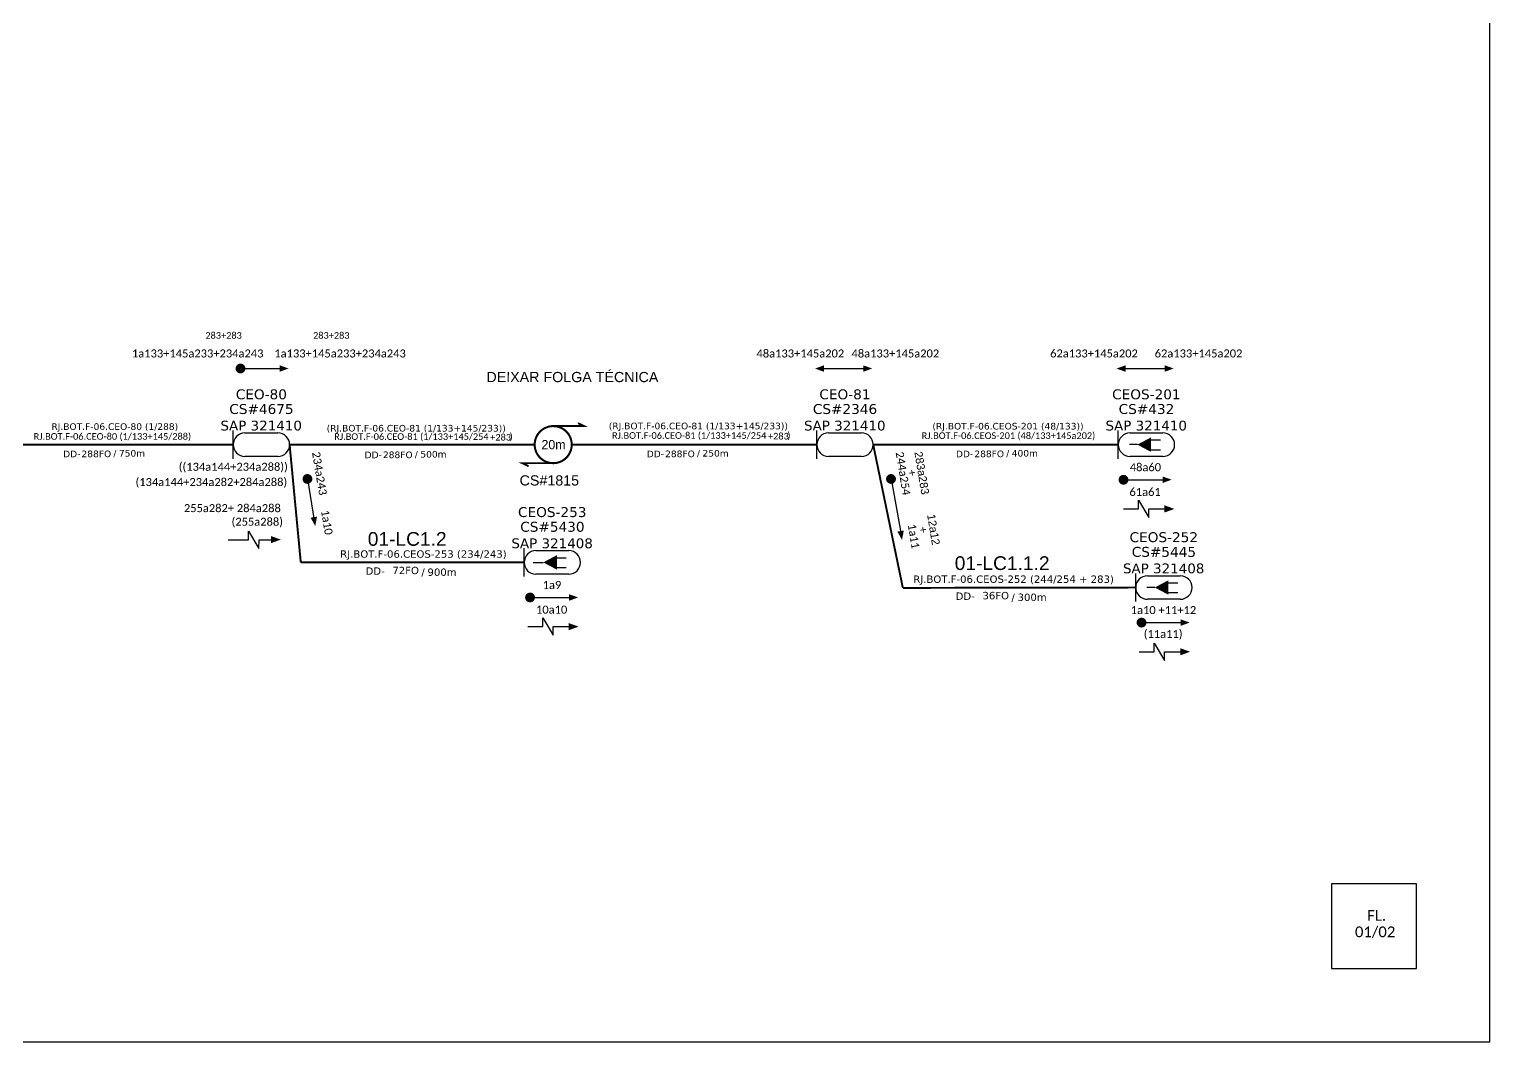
# Model space of a CAD drawing. Extents: x -4 to 1788, y 1 to 595.
# Drawn here: x 429 to 837.2, y 1.3 to 284.3 of the extents above; entities that cross this region are included whole.
import ezdxf
from ezdxf.enums import TextEntityAlignment as Align

# ---------------------------------------------------------------- set-up
doc = ezdxf.new("R2010")
doc.units = 0
doc.linetypes.add('ARILSUPP', pattern=[2.98, 1.42, -0.71, 0.14, -0.71])
for name, color, linetype in [('20.4-CEOS', 1, 'Continuous'), ('20.5-CABO AÉREO', 1, 'Continuous'), ('CEO', 1, 'Continuous'), ('LC1', 3, 'Continuous'), ('SETA', 7, 'Continuous')]:
    doc.layers.add(name, color=color, linetype=linetype)
doc.layers.add('40.1-ETIQUETAS', color=1, linetype='Continuous', lineweight=20)
doc.styles.add('ARIAL', font='arial.ttf')
doc.styles.add('siredit', font='verdana.ttf')
doc.styles.add('WMF-Calibri0', font='calibri.ttf')

# ---------------------------------------------------------------- blocks, each defined once
blk = doc.blocks.new('ETIQUETA_RS5F')
at = {"layer": '40.1-ETIQUETAS', "color": 0, "style": 'siredit'}
blk.add_text('/', height=1.5, dxfattribs=at).set_placement((1.58, -1.95), align=Align.MIDDLE_RIGHT)
for tag, p in [('ETIQUETA_R_PRIMARIA', (1.21, 4.1)), ('ETIQUETA_R_SECUNDARIA', (1.21, 2.1)), ('F_ATIVAS/F_MORTAS', (1.14, -4.24))]:
    blk.add_attdef(tag, text='', height=1.5, dxfattribs=at).set_placement(p, align=Align.MIDDLE_CENTER)
for tag, p in [('TIPO_CABO', (-6.58, -2.12)), ('CAP_CABO', (0.4, -2.09))]:
    blk.add_attdef(tag, text='', height=1.5, dxfattribs=at).set_placement(p, align=Align.MIDDLE_RIGHT)
blk.add_attdef('METROS', text='', height=1.5, dxfattribs=at).set_placement((2.14, -1.95), align=Align.MIDDLE_LEFT)
for tag, p in [('FUSÃO_1', (0.85, -8.39)), ('FUSÃO_2', (0.85, -10.6)), ('FUSÃO_3', (0.85, -12.93)), ('FUSÃO_4', (0.85, -15.14)), ('FUSÃO_5', (0.85, -17.16))]:
    blk.add_attdef(tag, text='', height=1.5, dxfattribs=at).set_placement(p, align=Align.CENTER)

msp = doc.modelspace()

# ---------------------------------------------------------------- linework, layer by layer
for p, q in [((837.17, 1.26), (837.17, 595.26)), ((-3.83, 1.26), (837.17, 1.26))]:
    msp.add_line(p, q)
at = {"color": 0, "const_width": 1.37}
for points in [[(487.32, 189.47, 1), (488.69, 189.48, 1)], [(506.61, 159.28, 1), (506.83, 157.93, 1)], [(669.71, 159.28, 1), (669.93, 157.93, 1)]]:
    msp.add_lwpolyline(points, format="xyb", close=True, dxfattribs=at)
at = {"color": 0}
for points in [[(488.01, 189.48), (498.94, 189.48)], [(651.11, 189.48), (662.04, 189.48)], [(490.29, 141.63), (490.29, 144.05), (493.18, 139.21), (493.19, 141.63)]]:
    msp.add_lwpolyline(points, dxfattribs=at)
at = {"color": 7}
for points in [[(735.36, 189.48), (746.29, 189.48)], [(734.79, 158.39), (745.73, 158.39)], [(738.98, 150.23), (738.98, 152.66), (741.88, 147.81), (741.88, 150.23)], [(568.93, 125.47), (579.86, 125.47)], [(572.47, 117.32), (572.47, 119.74), (575.37, 114.9), (575.37, 117.32)], [(739.84, 118.45), (750.78, 118.45)]]:
    msp.add_lwpolyline(points, dxfattribs=at)
at = {"color": 5, "const_width": 0.575}
msp.add_lwpolyline([(575.41, 173.38, 1.000012), (575.41, 163.02, 0.999978)], format="xyb", close=True, dxfattribs=at)
at = {"color": 5, "const_width": 0.539}
for points in [[(575.41, 173.38), (584.04, 173.38), (582.32, 174.24)], [(575.41, 163.02), (566.78, 163.02), (568.51, 162.16)]]:
    msp.add_lwpolyline(points, dxfattribs=at)
at = {"color": 7, "const_width": 1.37}
for points in [[(734.11, 158.38, 1), (735.48, 158.39, 1)], [(568.25, 125.47, 1), (569.62, 125.47, 1)], [(739.16, 118.44, 1), (740.53, 118.45, 1)]]:
    msp.add_lwpolyline(points, format="xyb", close=True, dxfattribs=at)
at = {"color": 5}
msp.add_lwpolyline([(743.38, 110.3), (743.38, 112.72), (746.28, 107.88), (746.28, 110.3)], dxfattribs=at)
at = {"color": 0}
msp.add_lwpolyline([(816.67, 45.46), (792.97, 45.46), (792.97, 21.75), (816.67, 21.75)], close=True, dxfattribs=at)
at = {"layer": '20.4-CEOS', "color": 5}
for p, q in [((489.26, 171.48), (498.46, 171.48)), ((652.36, 171.48), (661.56, 171.48)), ((498.46, 164.92), (489.26, 164.92)), ((661.56, 164.92), (652.36, 164.92)), ((741.48, 131.54), (750.68, 131.54)), ((750.68, 124.99), (741.48, 124.99))]:
    msp.add_line(p, q, dxfattribs=at)
at = {"layer": '20.4-CEOS', "color": 7}
for p, q in [((736.62, 171.48), (745.81, 171.48)), ((745.81, 164.92), (736.62, 164.92))]:
    msp.add_line(p, q, dxfattribs=at)
at = {"layer": '20.4-CEOS', "color": 8}
for p, q in [((570.57, 138.56), (579.77, 138.56)), ((579.77, 132.01), (570.57, 132.01))]:
    msp.add_line(p, q, dxfattribs=at)
at = {"layer": '20.4-CEOS', "color": 5}
for points in [[(485.98, 164.25), (485.98, 172.15)], [(649.09, 164.25), (649.09, 172.15)], [(738.2, 124.31), (738.2, 132.22)], [(743.54, 128.26), (741.33, 128.26)], [(747.17, 129.56), (749.96, 129.56)], [(747.17, 126.84), (749.96, 126.84)]]:
    msp.add_lwpolyline(points, dxfattribs=at)
at = {"layer": '20.4-CEOS', "color": 7}
for points in [[(733.34, 164.25), (733.34, 172.15)], [(738.67, 168.2), (736.46, 168.2)], [(742.3, 169.5), (745.1, 169.5)], [(742.3, 166.77), (745.1, 166.77)]]:
    msp.add_lwpolyline(points, dxfattribs=at)
msp.add_lwpolyline([(738.67, 168.2, 0, 4.05, 0), (742.47, 168.2, 4.05, 4.05, 0)], format="xyseb", dxfattribs=at)
at = {"layer": '20.4-CEOS', "color": 8}
for points in [[(567.29, 131.33), (567.29, 139.24)], [(569.84, 135.28), (572.63, 135.28)], [(576.26, 136.59), (579.05, 136.59)], [(576.26, 133.86), (579.05, 133.86)]]:
    msp.add_lwpolyline(points, dxfattribs=at)
msp.add_lwpolyline([(572.63, 135.28, 0, 4.05, 0), (576.43, 135.28, 4.05, 4.05, 0)], format="xyseb", dxfattribs=at)
at = {"layer": '20.4-CEOS', "color": 5}
msp.add_lwpolyline([(743.54, 128.26, 0, 4.05, 0), (747.34, 128.26, 4.05, 4.05, 0)], format="xyseb", dxfattribs=at)
for centre, start, end in [((489.26, 168.2), 90, 270), ((498.46, 168.2), 270, 90), ((652.36, 168.2), 90, 270), ((661.56, 168.2), 270, 90), ((741.48, 128.26), 90, 270), ((750.68, 128.26), 270, 90)]:
    msp.add_arc(centre, 3.28, start, end, dxfattribs=at)
at = {"layer": '20.4-CEOS', "color": 7}
for centre, start, end in [((736.62, 168.2), 90, 270), ((745.81, 168.2), 270, 90)]:
    msp.add_arc(centre, 3.28, start, end, dxfattribs=at)
at = {"layer": '20.4-CEOS', "color": 8}
for centre, start, end in [((570.57, 135.28), 90, 270), ((579.77, 135.28), 270, 90)]:
    msp.add_arc(centre, 3.28, start, end, dxfattribs=at)
at = {"layer": '20.5-CABO AÉREO', "color": 7, "ltscale": 8, "const_width": 0.548}
for points in [[(422.88, 168.2), (485.98, 168.2)], [(501.74, 168.2), (504.86, 135.28)], [(664.84, 168.2), (733.34, 168.2)], [(504.86, 135.28), (567.29, 135.28)]]:
    msp.add_lwpolyline(points, dxfattribs=at)
at = {"layer": '20.5-CABO AÉREO', "color": 5, "ltscale": 8, "const_width": 0.548}
for points in [[(501.74, 168.2), (570.23, 168.2)], [(580.59, 168.2), (649.09, 168.2)], [(664.84, 168.2), (673.13, 128.15)], [(673.13, 128.15), (738.2, 128.26)]]:
    msp.add_lwpolyline(points, dxfattribs=at)
at = {"layer": 'SETA', "color": 0}
for points in [[(506.72, 158.61), (508.64, 146.99)], [(669.82, 158.61), (672.63, 143.09)], [(484.6, 141.63), (490.29, 141.63)], [(493.19, 141.63), (497.56, 141.63)]]:
    msp.add_lwpolyline(points, dxfattribs=at)
at = {"layer": 'SETA', "color": 7}
for points in [[(734.79, 150.23), (738.98, 150.23)], [(741.88, 150.23), (746.25, 150.23)], [(568.28, 117.32), (572.47, 117.32)], [(575.37, 117.32), (579.74, 117.32)]]:
    msp.add_lwpolyline(points, dxfattribs=at)
at = {"layer": 'SETA', "color": 5}
for points in [[(739.2, 110.3), (743.38, 110.3)], [(746.28, 110.3), (750.65, 110.3)]]:
    msp.add_lwpolyline(points, dxfattribs=at)
at = {"layer": 'SETA', "color": 0}
for points in [[(498.93, 190.39), (501.45, 189.49), (498.94, 188.56)], [(651.11, 188.56), (648.6, 189.46), (651.11, 190.39)], [(662.04, 190.39), (664.55, 189.49), (662.05, 188.56)], [(509.4, 148.07), (508.91, 145.45), (507.6, 147.77)], [(673.39, 144.18), (672.9, 141.55), (671.59, 143.88)], [(496.52, 142.65), (499.28, 141.65), (496.52, 140.64)]]:
    msp.add_solid(points, dxfattribs=at)
at = {"layer": 'SETA', "color": 8}
msp.add_solid([(735.37, 188.56), (732.85, 189.46), (735.36, 190.39)], dxfattribs=at)
at = {"layer": 'SETA', "color": 7}
for points in [[(746.29, 190.39), (748.8, 189.49), (746.3, 188.56)], [(745.72, 159.3), (748.24, 158.4), (745.73, 157.47)], [(746.25, 151.24), (749.01, 150.23), (746.25, 149.23)], [(579.86, 126.38), (582.37, 125.48), (579.87, 124.56)], [(750.77, 119.36), (753.29, 118.46), (750.78, 117.54)], [(579.74, 118.32), (582.5, 117.32), (579.74, 116.31)]]:
    msp.add_solid(points, dxfattribs=at)
at = {"layer": 'SETA', "color": 5}
msp.add_solid([(750.65, 111.3), (753.42, 110.3), (750.65, 109.29)], dxfattribs=at)

# ---------------------------------------------------------------- block references
at = {"layer": '40.1-ETIQUETAS', "color": 7}
ref = msp.add_blockref('ETIQUETA_RS5F', (451.38, 168.2), dxfattribs=dict(at, xscale=1.232931901349417, yscale=1.232931901349417, zscale=1.232931901349417))
ref.add_attrib('ETIQUETA_R_SECUNDARIA', 'RJ.BOT.F-06.CEO-80 (1/288)', dxfattribs={"color": 0, "height": 1.8494, "style": 'siredit'}).set_placement((452.88, 173.25), align=Align.MIDDLE_CENTER)
ref.add_attrib('TIPO_CABO', 'DD-', dxfattribs={"color": 0, "height": 1.849, "style": 'siredit'}).set_placement((443.27, 165.59), align=Align.MIDDLE_RIGHT)
ref.add_attrib('CAP_CABO', '288FO', dxfattribs={"color": 0, "height": 1.849, "style": 'siredit'}).set_placement((451.87, 165.62), align=Align.MIDDLE_RIGHT)
ref.add_attrib('METROS', '750m', dxfattribs={"color": 0, "height": 1.849, "style": 'siredit'}).set_placement((454.03, 165.79), align=Align.MIDDLE_LEFT)
at = {"layer": '40.1-ETIQUETAS', "color": 5}
ref = msp.add_blockref('ETIQUETA_RS5F', (535.63, 167.93), dxfattribs=dict(at, xscale=1.232931901349417, yscale=1.232931901349417, zscale=1.232931901349417))
ref.add_attrib('ETIQUETA_R_SECUNDARIA', '(RJ.BOT.F-06.CEO-81 (1/133+145/233))', dxfattribs={"color": 0, "height": 1.8494, "style": 'siredit'}).set_placement((537.13, 172.79), align=Align.MIDDLE_CENTER)
ref.add_attrib('TIPO_CABO', 'DD-', dxfattribs={"color": 0, "height": 1.849, "style": 'siredit'}).set_placement((527.52, 165.32), align=Align.MIDDLE_RIGHT)
ref.add_attrib('CAP_CABO', '288FO', dxfattribs={"color": 0, "height": 1.849, "style": 'siredit'}).set_placement((536.12, 165.35), align=Align.MIDDLE_RIGHT)
ref.add_attrib('METROS', '500m', dxfattribs={"color": 0, "height": 1.849, "style": 'siredit'}).set_placement((538.28, 165.52), align=Align.MIDDLE_LEFT)
ref = msp.add_blockref('ETIQUETA_RS5F', (614.49, 168.2), dxfattribs=dict(at, xscale=1.232931901349417, yscale=1.232931901349417, zscale=1.232931901349417))
ref.add_attrib('ETIQUETA_R_SECUNDARIA', '(RJ.BOT.F-06.CEO-81 (1/133+145/233))', dxfattribs={"color": 0, "height": 1.8494, "style": 'siredit'}).set_placement((615.98, 173.41), align=Align.MIDDLE_CENTER)
ref.add_attrib('TIPO_CABO', 'DD-', dxfattribs={"color": 0, "height": 1.849, "style": 'siredit'}).set_placement((606.37, 165.59), align=Align.MIDDLE_RIGHT)
ref.add_attrib('CAP_CABO', '288FO', dxfattribs={"color": 0, "height": 1.849, "style": 'siredit'}).set_placement((614.98, 165.62), align=Align.MIDDLE_RIGHT)
ref.add_attrib('METROS', '250m', dxfattribs={"color": 0, "height": 1.849, "style": 'siredit'}).set_placement((617.13, 165.79), align=Align.MIDDLE_LEFT)
at = {"layer": '40.1-ETIQUETAS', "color": 7}
ref = msp.add_blockref('ETIQUETA_RS5F', (700.92, 168.2), dxfattribs=dict(at, xscale=1.232931901349417, yscale=1.232931901349417, zscale=1.232931901349417))
ref.add_attrib('ETIQUETA_R_SECUNDARIA', '(RJ.BOT.F-06.CEOS-201 (48/133))', dxfattribs={"color": 0, "height": 1.8494, "style": 'siredit'}).set_placement((702.51, 173.36), align=Align.MIDDLE_CENTER)
ref.add_attrib('TIPO_CABO', 'DD-', dxfattribs={"color": 0, "height": 1.849, "style": 'siredit'}).set_placement((692.8, 165.59), align=Align.MIDDLE_RIGHT)
ref.add_attrib('CAP_CABO', '288FO', dxfattribs={"color": 0, "height": 1.849, "style": 'siredit'}).set_placement((701.41, 165.62), align=Align.MIDDLE_RIGHT)
ref.add_attrib('METROS', '400m', dxfattribs={"color": 0, "height": 1.849, "style": 'siredit'}).set_placement((703.56, 165.79), align=Align.MIDDLE_LEFT)
ref = msp.add_blockref('ETIQUETA_RS5F', (537.34, 135.23), dxfattribs=dict(at, xscale=1.369924334833239, yscale=1.369924334833239, zscale=1.369924334833239))
ref.add_attrib('ETIQUETA_R_SECUNDARIA', 'RJ.BOT.F-06.CEOS-253 (234/243)', dxfattribs={"color": 0, "height": 2.0549, "style": 'siredit'}).set_placement((539.14, 137.62), align=Align.MIDDLE_CENTER)
ref.add_attrib('TIPO_CABO', 'DD-', dxfattribs={"color": 0, "height": 2.055, "style": 'siredit'}).set_placement((528.32, 132.86), align=Align.MIDDLE_RIGHT)
ref.add_attrib('CAP_CABO', '72FO', dxfattribs={"color": 0, "height": 2.055, "style": 'siredit'}).set_placement((537.88, 133.02), align=Align.MIDDLE_RIGHT)
ref.add_attrib('METROS', '900m', dxfattribs={"color": 0, "height": 2.055, "style": 'siredit'}).set_placement((540.27, 132.55), align=Align.MIDDLE_LEFT)

# ---------------------------------------------------------------- texts
at = {"color": 0, "style": 'ARIAL'}
for s, height, p in [('DEIXAR FOLGA TÉCNICA', 2.8542, (556.73, 185.68)), ('CS#1815', 2.854, (566.02, 156.78))]:
    msp.add_text(s, height=height, rotation=359.9867, dxfattribs=at).set_placement(p)
at = {"color": 0}
msp.add_text('20m', height=2.589, dxfattribs=at).set_placement((572.13, 166.91))
at = {"style": 'WMF-Calibri0'}
for s, p in [('FL.', (802.9, 35.09)), ('01/02', (799.48, 30.5))]:
    msp.add_text(s, height=3, dxfattribs=at).set_placement(p)
at = {"layer": '20.4-CEOS', "color": 0, "style": 'siredit'}
for s, height, p in [('CS#4675', 2.778, (493.87, 178.16)), ('SAP 321410', 2.74, (493.8, 173.53))]:
    msp.add_text(s, height=height, dxfattribs=at).set_placement(p, align=Align.MIDDLE_CENTER)
at = {"layer": '20.4-CEOS', "color": 7, "style": 'siredit'}
for s, height, p in [('CS#2346', 2.778, (656.97, 178.16)), ('CS#432', 2.778, (741.22, 178.16)), ('SAP 321410', 2.74, (656.9, 173.53)), ('SAP 321410', 2.74, (741.15, 173.53)), ('CS#5430', 2.778, (575.18, 145.24)), ('SAP 321408', 2.74, (575.11, 140.62))]:
    msp.add_text(s, height=height, dxfattribs=at).set_placement(p, align=Align.MIDDLE_CENTER)
at = {"layer": '20.4-CEOS', "color": 5, "style": 'siredit'}
for s, height, p in [('CS#5445', 2.778, (746.09, 138.22)), ('SAP 321408', 2.74, (746.02, 133.6))]:
    msp.add_text(s, height=height, dxfattribs=at).set_placement(p, align=Align.MIDDLE_CENTER)
at = {"layer": '40.1-ETIQUETAS', "color": 1, "style": 'ARIAL'}
for s, height, p in [('283a283', 2.237, (676.34, 166.09)), ('+', 2.24, (674.5, 161.05)), ('12a12', 2.237, (679.9, 148.56)), ('+', 2.24, (677.58, 145.11))]:
    msp.add_text(s, height=height, rotation=279.4257, dxfattribs=at).set_placement(p)
at = {"layer": '40.1-ETIQUETAS', "color": 1, "style": 'siredit'}
msp.add_text('RJ.BOT.F-06.CEOS-252 (244/254 + 283)', height=2.0549, dxfattribs=at).set_placement((704.07, 130.59), align=Align.MIDDLE_CENTER)
at = {"layer": '40.1-ETIQUETAS', "color": 0, "style": 'siredit'}
for s, height, p in [('DD-', 2.055, (693.24, 125.84)), ('36FO', 2.055, (702.81, 126)), ('/', 2.05, (704.43, 125.53))]:
    msp.add_text(s, height=height, dxfattribs=at).set_placement(p, align=Align.MIDDLE_RIGHT)
msp.add_text('300m', height=2.055, dxfattribs=at).set_placement((705.2, 125.53), align=Align.MIDDLE_LEFT)
at = {"layer": '40.1-ETIQUETAS', "color": 1}
for s, insert, char_height, width, attachment_point, style in [('{\\fCalibri|b0|i0|c0|p34;283+283}', (478.19, 199.65), 1.8494, 51.816, 1, 'siredit'), ('{\\fCalibri|b0|i0|c0|p34;283+283}', (508.29, 199.65), 1.8494, 51.816, 1, 'siredit'), ('{\\fCalibri|b0|i0|c0|p34;+283}', (635.44, 171.49), 1.8494, 51.816, 1, 'siredit'), ('{\\fCalibri|b0|i0|c0|p34;+283}', (557.81, 171.19), 1.8494, 51.816, 1, 'siredit'), ('{\\fCalibri|b0|i0|c0|p34;(134a144+234a282+284a288)}', (479.87, 157.5), 2.237, 66.3916, 5, 'ARIAL'), ('{\\fCalibri|b0|i0|c0|p34;255a282+ 284a288}', (485.74, 150.44), 2.237, 38.2136, 5, 'ARIAL'), ('{\\fCalibri|b0|i0|c0|p34;1a10 +11+12}', (745.97, 121.94), 2.237, 38.2136, 5, 'ARIAL')]:
    msp.add_mtext(s, dxfattribs=dict(at, insert=insert, char_height=char_height, width=width, attachment_point=attachment_point, style=style))
at = {"layer": '40.1-ETIQUETAS', "color": 0, "char_height": 2.237, "width": 38.2136, "attachment_point": 5, "style": 'ARIAL'}
for s, insert in [('{\\fCalibri|b0|i0|c0|p34;1a133+145a233\\C1;+234a243}', (476.05, 193.68)), ('{\\fCalibri|b0|i0|c0|p34;1a133+145a233\\C1;+234a243}', (515.84, 193.68)), ('{\\fCalibri|b0|i0|c0|p34;48a133+145a202}', (644.48, 193.68)), ('{\\fCalibri|b0|i0|c0|p34;48a133+145a202}', (671.03, 193.68))]:
    msp.add_mtext(s, dxfattribs=dict(at, insert=insert))
at = {"layer": '40.1-ETIQUETAS', "color": 8, "insert": (726.55, 193.68), "char_height": 2.237, "width": 38.2136, "attachment_point": 5, "style": 'ARIAL'}
msp.add_mtext('{\\fCalibri|b0|i0|c0|p34;\\C0;62a133+145a202}', dxfattribs=at)
at = {"layer": '40.1-ETIQUETAS', "color": 7}
for s, insert, char_height, width, attachment_point, style in [('{\\fCalibri|b0|i0|c0|p34;\\C0;62a133+145a202}', (755.77, 193.68), 2.237, 38.2136, 5, 'ARIAL'), ('{\\fCalibri|b0|i0|c0|p34;RJ.BOT.F-06.CEO-80 (1/133+145/288)}', (430.2, 171.42), 1.8494, 46.2594, 1, 'siredit'), ('{\\fCalibri|b0|i0|c0|p34;RJ.BOT.F-06.CEOS-201 (48/133+145a202)}', (678.38, 171.63), 1.8494, 81.8022, 1, 'siredit'), ('{\\fCalibri|b0|i0|c0|p34;48a60}', (740.92, 161.88), 2.237, 38.2136, 5, 'ARIAL'), ('{\\fCalibri|b0|i0|c0|p34;61a61}', (740.83, 154.97), 2.237, 38.2136, 5, 'ARIAL'), ('{\\fCalibri|b0|i0|c0|p34;1a9}', (575.06, 128.96), 2.237, 38.2136, 5, 'ARIAL'), ('{\\fCalibri|b0|i0|c0|p34;10a10}', (574.97, 122.06), 2.237, 38.2136, 5, 'ARIAL')]:
    msp.add_mtext(s, dxfattribs=dict(at, insert=insert, char_height=char_height, width=width, attachment_point=attachment_point, style=style))
at = {"layer": '40.1-ETIQUETAS', "color": 5}
for s, insert, char_height, width, attachment_point, style in [('{\\fCalibri|b0|i0|c0|p34;RJ.BOT.F-06.CEO-81 (1/133+145/254         )}', (514.22, 171.38), 1.8494, 51.816, 1, 'siredit'), ('{\\fCalibri|b0|i0|c0|p34;RJ.BOT.F-06.CEO-81 (1/133+145/254         )}', (591.85, 171.68), 1.8494, 51.816, 1, 'siredit'), ('{\\fCalibri|b0|i0|c0|p34;((134a144+234a288))}', (486, 161.77), 2.237, 38.2136, 5, 'ARIAL'), ('{\\fCalibri|b0|i0|c0|p34;(255a288)}', (492.7, 146.41), 2.237, 38.2136, 5, 'ARIAL'), ('{\\fCalibri|b0|i0|c0|p34;(11a11)}', (745.88, 115.04), 2.237, 38.2136, 5, 'ARIAL')]:
    msp.add_mtext(s, dxfattribs=dict(at, insert=insert, char_height=char_height, width=width, attachment_point=attachment_point, style=style))
at = {"layer": '40.1-ETIQUETAS', "color": 0, "char_height": 2.237, "width": 38.2136, "attachment_point": 5, "rotation": 279.4257, "style": 'ARIAL'}
for s, insert in [('{\\fCalibri|b0|i0|c0|p34;234a243}', (510.09, 160.15)), ('{\\fCalibri|b0|i0|c0|p34;244a254}', (673.2, 160.15)), ('{\\fCalibri|b0|i0|c0|p34;1a10}', (512.16, 146.46)), ('{\\fCalibri|b0|i0|c0|p34;1a11}', (676.15, 142.57))]:
    msp.add_mtext(s, dxfattribs=dict(at, insert=insert))
at = {"layer": 'CEO', "color": 0, "style": 'siredit'}
msp.add_text('CEO-80', height=2.778, dxfattribs=at).set_placement((493.84, 182.27), align=Align.MIDDLE_CENTER)
at = {"layer": 'CEO', "color": 7, "style": 'siredit'}
for s, p in [('CEO-81', (656.94, 182.27)), ('CEOS-201', (741.19, 182.27)), ('CEOS-253', (575.14, 149.35))]:
    msp.add_text(s, height=2.778, dxfattribs=at).set_placement(p, align=Align.MIDDLE_CENTER)
at = {"layer": 'CEO', "color": 5, "style": 'siredit'}
msp.add_text('CEOS-252', height=2.778, dxfattribs=at).set_placement((746.06, 142.33), align=Align.MIDDLE_CENTER)
at = {"layer": 'LC1', "color": 7, "linetype": 'ARILSUPP', "style": 'ARIAL'}
msp.add_text('01-LC1.2', height=3.836, dxfattribs=at).set_placement((534.6, 141.84), align=Align.MIDDLE_CENTER)
at = {"layer": 'LC1', "color": 0, "linetype": 'ARILSUPP', "style": 'ARIAL'}
msp.add_text('01-LC1.1.2', height=3.836, dxfattribs=at).set_placement((700.88, 135.07), align=Align.MIDDLE_CENTER)

doc.saveas('drawing.dxf')
